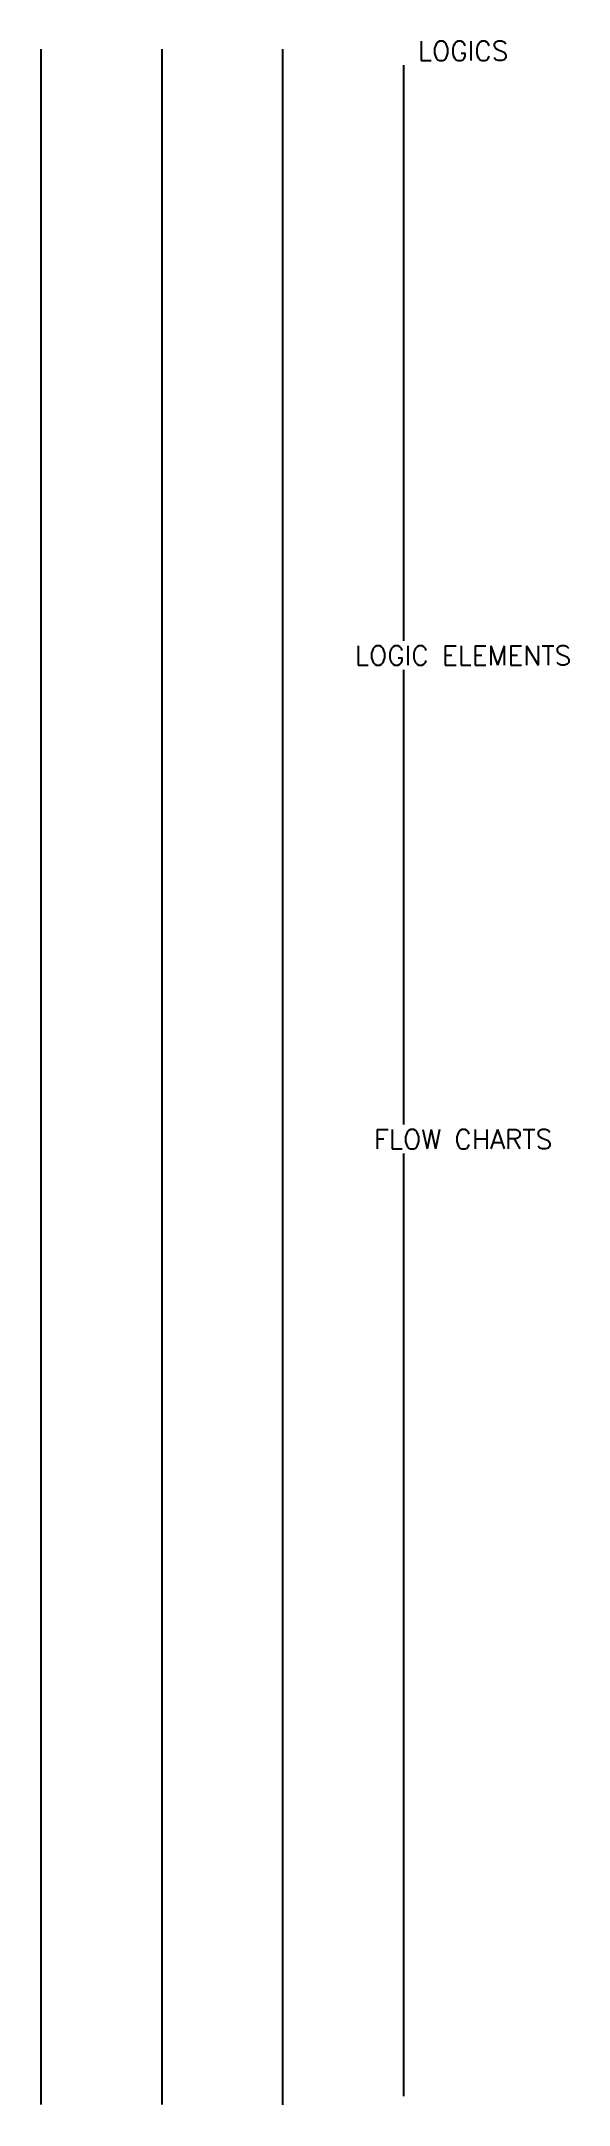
# Paper-space layout 'Layout1' of a CAD drawing. Extents: x 50 to 105, y 72 to 286.
import ezdxf
from ezdxf.enums import TextEntityAlignment as Align

# ---------------------------------------------------------------- set-up
doc = ezdxf.new("R2010")
doc.units = 0
doc.header["$LTSCALE"] = 4
for name, color, linetype in [('GRID', 4, 'CONTINUOUS'), ('SCHEIDINGEN', 3, 'CONTINUOUS'), ('TITELS', 1, 'CONTINUOUS')]:
    doc.layers.add(name, color=color, linetype=linetype)
doc.styles.get("Standard").update_dxf_attribs({"font": 'simplex'})

# ---------------------------------------------------------------- blocks, each defined once
blk = doc.blocks.new('TIT3')

psp = doc.layouts.get("Layout1")

# ---------------------------------------------------------------- linework, layer by layer
at = {"layer": 'GRID', "color": 0, "linetype": 'CONTINUOUS'}
for p, q in [((50, 247.5), (50, 285)), ((62.5, 72.52), (62.5, 285)), ((75, 72.5), (75, 285)), ((87.5, 223.83), (87.5, 283.33)), ((50, 210), (50, 247.5)), ((87.5, 173.83), (87.5, 220.83)), ((50, 172.5), (50, 210)), ((50, 72.52), (50, 172.5)), ((87.5, 73.39), (87.5, 170.83))]:
    psp.add_line(p, q, dxfattribs=at)

# ---------------------------------------------------------------- block references
at = {"layer": 'SCHEIDINGEN', "color": 0, "linetype": 'CONTINUOUS'}
ref = psp.add_blockref('TIT3', (75, 285), dxfattribs=at)
ref.add_attrib('TITLE', 'LOGICS', dxfattribs={"layer": 'TITELS', "color": 0, "linetype": 'CONTINUOUS', "height": 2}).set_placement((93.63, 284.8), align=Align.MIDDLE)
ref = psp.add_blockref('TIT3', (75, 222.5), dxfattribs=at)
ref.add_attrib('TITLE', 'LOGIC ELEMENTS', dxfattribs={"layer": 'TITELS', "color": 0, "linetype": 'CONTINUOUS', "height": 2}).set_placement((93.63, 222.3), align=Align.MIDDLE)
ref = psp.add_blockref('TIT3', (75, 172.5), dxfattribs=at)
ref.add_attrib('TITLE', 'FLOW CHARTS', dxfattribs={"layer": 'TITELS', "color": 0, "linetype": 'CONTINUOUS', "height": 2}).set_placement((93.63, 172.3), align=Align.MIDDLE)

doc.saveas('drawing.dxf')
